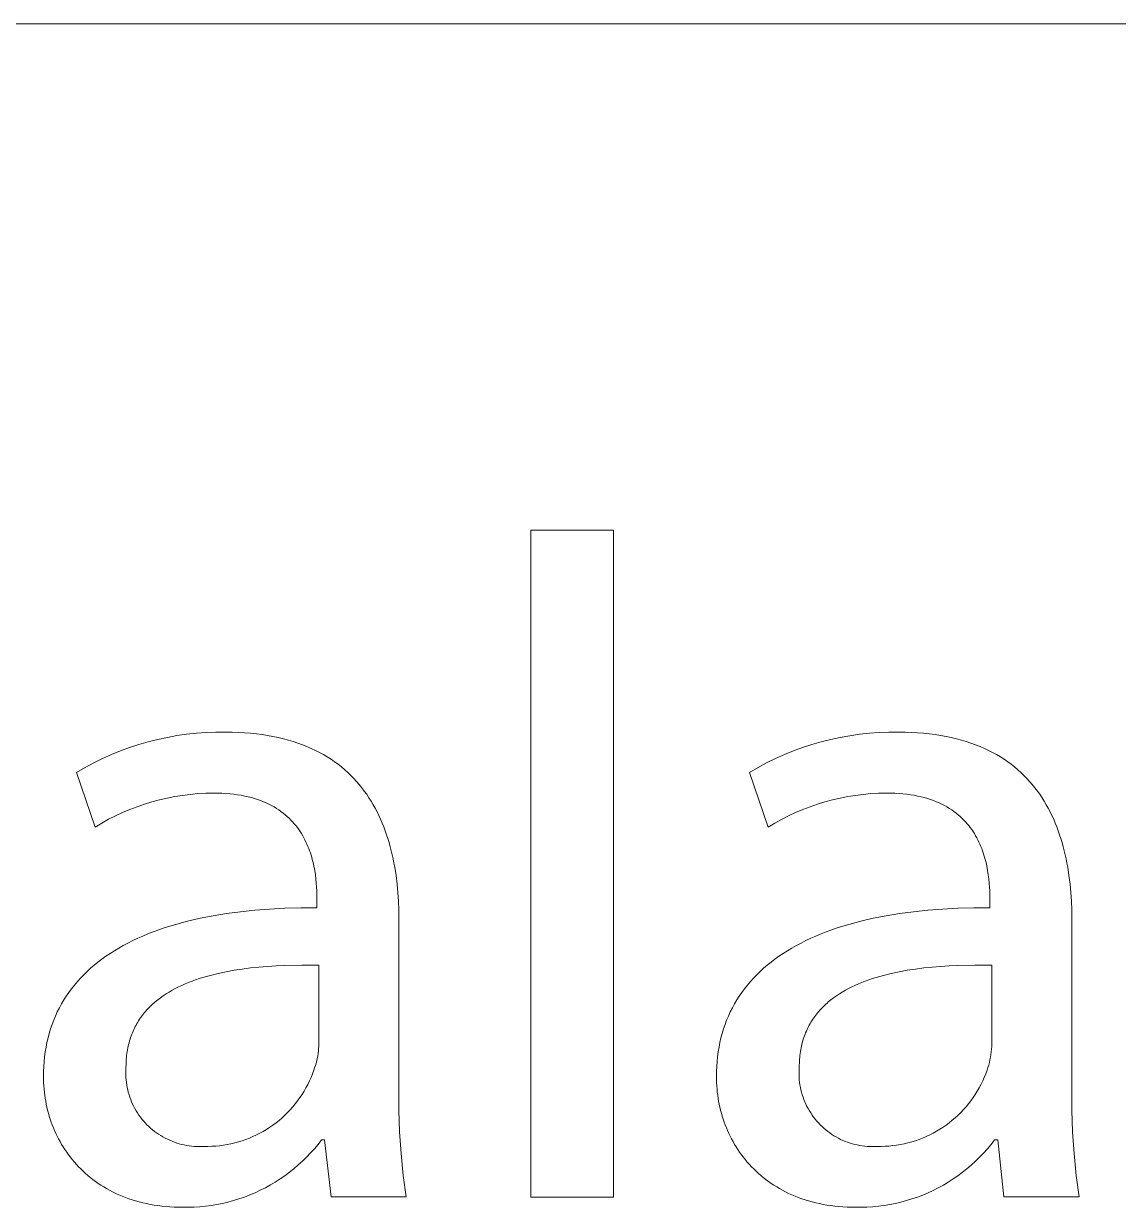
# Model space of a CAD drawing. Header units: millimetres. Extents: x 974 to 5700, y -47 to 3256.
# Drawn here: x 5356.8 to 5412, y 158 to 217.6 of the extents above; entities that cross this region are included whole.
import ezdxf

# ---------------------------------------------------------------- set-up
doc = ezdxf.new("R2010")
doc.units = ezdxf.units.MM
doc.header["$MEASUREMENT"] = 0
doc.layers.add('Domyślny', color=7, linetype='Continuous', true_color=0x000000)

msp = doc.modelspace()

# ---------------------------------------------------------------- linework, layer by layer
at = {"layer": 'Domyślny', "color": 18, "lineweight": 15, "true_color": 0x000000}
for p, q in [((3913.935, 217.605), (5700.163, 217.605)), ((5382.372, 192.094), (5386.543, 192.094)), ((5382.372, 158.49), (5382.372, 192.094)), ((5386.543, 192.094), (5386.543, 158.49)), ((5365.53, 181.858), (5366.021, 181.894)), ((5366.021, 181.894), (5366.513, 181.913)), ((5366.513, 181.913), (5367.005, 181.914)), ((5367.005, 181.914), (5367.329, 181.911)), ((5367.329, 181.911), (5367.645, 181.9)), ((5367.645, 181.9), (5367.954, 181.883)), ((5367.954, 181.883), (5368.255, 181.859)), ((5399.424, 181.857), (5399.915, 181.893)), ((5399.915, 181.893), (5400.407, 181.912)), ((5400.407, 181.912), (5400.899, 181.914)), ((5400.899, 181.914), (5401.223, 181.911)), ((5401.223, 181.911), (5401.54, 181.9)), ((5401.54, 181.9), (5401.849, 181.883)), ((5401.849, 181.883), (5402.151, 181.859)), ((5362.168, 181.135), (5362.636, 181.288)), ((5362.636, 181.288), (5363.109, 181.425)), ((5363.109, 181.425), (5363.587, 181.545)), ((5363.587, 181.545), (5364.068, 181.649)), ((5364.068, 181.649), (5364.553, 181.736)), ((5364.553, 181.736), (5365.04, 181.806)), ((5365.04, 181.806), (5365.53, 181.858)), ((5368.255, 181.859), (5368.549, 181.829)), ((5368.549, 181.829), (5368.835, 181.792)), ((5368.835, 181.792), (5369.114, 181.749)), ((5369.114, 181.749), (5369.386, 181.7)), ((5369.386, 181.7), (5369.651, 181.644)), ((5369.651, 181.644), (5369.91, 181.583)), ((5369.91, 181.583), (5370.161, 181.515)), ((5370.161, 181.515), (5370.405, 181.442)), ((5370.405, 181.442), (5370.643, 181.364)), ((5370.643, 181.364), (5370.874, 181.279)), ((5396.062, 181.134), (5396.53, 181.287)), ((5396.53, 181.287), (5397.003, 181.424)), ((5397.003, 181.424), (5397.481, 181.544)), ((5397.481, 181.544), (5397.962, 181.647)), ((5397.962, 181.647), (5398.447, 181.734)), ((5398.447, 181.734), (5398.934, 181.804)), ((5398.934, 181.804), (5399.424, 181.857)), ((5402.151, 181.859), (5402.445, 181.829)), ((5402.445, 181.829), (5402.732, 181.792)), ((5402.732, 181.792), (5403.012, 181.749)), ((5403.012, 181.749), (5403.285, 181.7)), ((5403.285, 181.7), (5403.55, 181.644)), ((5403.55, 181.644), (5403.808, 181.583)), ((5403.808, 181.583), (5404.06, 181.515)), ((5404.06, 181.515), (5404.305, 181.442)), ((5404.305, 181.442), (5404.542, 181.364)), ((5404.542, 181.364), (5404.774, 181.279)), ((5360.8, 180.579), (5361.25, 180.78)), ((5361.25, 180.78), (5361.706, 180.966)), ((5361.706, 180.966), (5362.168, 181.135)), ((5370.874, 181.279), (5371.098, 181.19)), ((5371.098, 181.19), (5371.316, 181.095)), ((5371.316, 181.095), (5371.527, 180.995)), ((5371.527, 180.995), (5371.733, 180.889)), ((5371.733, 180.889), (5371.932, 180.779)), ((5371.932, 180.779), (5372.124, 180.664)), ((5394.694, 180.578), (5395.144, 180.779)), ((5395.144, 180.779), (5395.6, 180.964)), ((5395.6, 180.964), (5396.062, 181.134)), ((5404.774, 181.279), (5404.998, 181.19)), ((5404.998, 181.19), (5405.216, 181.095)), ((5405.216, 181.095), (5405.428, 180.995)), ((5405.428, 180.995), (5405.633, 180.889)), ((5405.633, 180.889), (5405.832, 180.779)), ((5405.832, 180.779), (5406.025, 180.664)), ((5359.497, 179.884), (5359.924, 180.131)), ((5359.924, 180.131), (5360.358, 180.363)), ((5360.358, 180.363), (5360.8, 180.579)), ((5372.124, 180.664), (5372.311, 180.544)), ((5372.311, 180.544), (5372.492, 180.42)), ((5372.492, 180.42), (5372.666, 180.291)), ((5372.666, 180.291), (5372.835, 180.158)), ((5372.835, 180.158), (5372.998, 180.02)), ((5393.391, 179.884), (5393.817, 180.13)), ((5393.817, 180.13), (5394.252, 180.362)), ((5394.252, 180.362), (5394.694, 180.578)), ((5406.025, 180.664), (5406.212, 180.544)), ((5406.212, 180.544), (5406.392, 180.42)), ((5406.392, 180.42), (5406.567, 180.291)), ((5406.567, 180.291), (5406.736, 180.158)), ((5406.736, 180.158), (5406.899, 180.02)), ((5360.426, 177.129), (5359.497, 179.884)), ((5372.998, 180.02), (5373.156, 179.879)), ((5373.156, 179.879), (5373.308, 179.733)), ((5373.308, 179.733), (5373.454, 179.583)), ((5373.454, 179.583), (5373.595, 179.43)), ((5394.32, 177.129), (5393.391, 179.884)), ((5406.899, 180.02), (5407.056, 179.879)), ((5407.056, 179.879), (5407.208, 179.733)), ((5407.208, 179.733), (5407.354, 179.583)), ((5407.354, 179.583), (5407.495, 179.43)), ((5373.595, 179.43), (5373.731, 179.272)), ((5373.731, 179.272), (5373.861, 179.111)), ((5373.861, 179.111), (5373.986, 178.947)), ((5373.986, 178.947), (5374.106, 178.78)), ((5407.495, 179.43), (5407.63, 179.272)), ((5407.63, 179.272), (5407.761, 179.111)), ((5407.761, 179.111), (5407.885, 178.947)), ((5407.885, 178.947), (5408.005, 178.78)), ((5363.29, 178.399), (5362.915, 178.284)), ((5363.67, 178.501), (5363.29, 178.399)), ((5364.052, 178.59), (5363.67, 178.501)), ((5364.438, 178.666), (5364.052, 178.59)), ((5364.826, 178.728), (5364.438, 178.666)), ((5365.215, 178.778), (5364.826, 178.728)), ((5365.607, 178.814), (5365.215, 178.778)), ((5365.999, 178.836), (5365.607, 178.814)), ((5366.391, 178.845), (5365.999, 178.836)), ((5366.608, 178.842), (5366.391, 178.845)), ((5366.819, 178.835), (5366.608, 178.842)), ((5367.024, 178.823), (5366.819, 178.835)), ((5367.223, 178.806), (5367.024, 178.823)), ((5367.416, 178.785), (5367.223, 178.806)), ((5367.604, 178.759), (5367.416, 178.785)), ((5367.786, 178.729), (5367.604, 178.759)), ((5367.962, 178.694), (5367.786, 178.729)), ((5368.133, 178.656), (5367.962, 178.694)), ((5368.299, 178.614), (5368.133, 178.656)), ((5368.459, 178.567), (5368.299, 178.614)), ((5368.614, 178.517), (5368.459, 178.567)), ((5368.764, 178.464), (5368.614, 178.517)), ((5368.909, 178.406), (5368.764, 178.464)), ((5369.049, 178.346), (5368.909, 178.406)), ((5369.184, 178.282), (5369.049, 178.346)), ((5374.106, 178.78), (5374.221, 178.609)), ((5374.221, 178.609), (5374.331, 178.435)), ((5374.331, 178.435), (5374.436, 178.257)), ((5397.185, 178.397), (5396.809, 178.282)), ((5397.564, 178.499), (5397.185, 178.397)), ((5397.946, 178.588), (5397.564, 178.499)), ((5398.332, 178.664), (5397.946, 178.588)), ((5398.72, 178.727), (5398.332, 178.664)), ((5399.109, 178.777), (5398.72, 178.727)), ((5399.5, 178.813), (5399.109, 178.777)), ((5399.892, 178.836), (5399.5, 178.813)), ((5400.285, 178.845), (5399.892, 178.836)), ((5400.502, 178.842), (5400.285, 178.845)), ((5400.713, 178.835), (5400.502, 178.842)), ((5400.918, 178.823), (5400.713, 178.835)), ((5401.117, 178.806), (5400.918, 178.823)), ((5401.31, 178.785), (5401.117, 178.806)), ((5401.497, 178.759), (5401.31, 178.785)), ((5401.679, 178.729), (5401.497, 178.759)), ((5401.856, 178.694), (5401.679, 178.729)), ((5402.027, 178.656), (5401.856, 178.694)), ((5402.192, 178.614), (5402.027, 178.656)), ((5402.353, 178.567), (5402.192, 178.614)), ((5402.508, 178.517), (5402.353, 178.567)), ((5402.658, 178.464), (5402.508, 178.517)), ((5402.803, 178.406), (5402.658, 178.464)), ((5402.943, 178.346), (5402.803, 178.406)), ((5403.078, 178.282), (5402.943, 178.346)), ((5408.005, 178.78), (5408.12, 178.609)), ((5408.12, 178.609), (5408.23, 178.435)), ((5408.23, 178.435), (5408.334, 178.257)), ((5361.815, 177.862), (5361.458, 177.697)), ((5362.176, 178.015), (5361.815, 177.862)), ((5362.543, 178.156), (5362.176, 178.015)), ((5362.915, 178.284), (5362.543, 178.156)), ((5369.315, 178.215), (5369.184, 178.282)), ((5369.44, 178.144), (5369.315, 178.215)), ((5369.562, 178.071), (5369.44, 178.144)), ((5369.678, 177.995), (5369.562, 178.071)), ((5369.79, 177.916), (5369.678, 177.995)), ((5369.898, 177.835), (5369.79, 177.916)), ((5370.002, 177.751), (5369.898, 177.835)), ((5370.101, 177.665), (5370.002, 177.751)), ((5374.436, 178.257), (5374.536, 178.077)), ((5374.536, 178.077), (5374.631, 177.895)), ((5374.631, 177.895), (5374.722, 177.709)), ((5374.722, 177.709), (5374.809, 177.521)), ((5395.709, 177.861), (5395.352, 177.696)), ((5396.071, 178.014), (5395.709, 177.861)), ((5396.438, 178.154), (5396.071, 178.014)), ((5396.809, 178.282), (5396.438, 178.154)), ((5403.208, 178.215), (5403.078, 178.282)), ((5403.334, 178.144), (5403.208, 178.215)), ((5403.455, 178.071), (5403.334, 178.144)), ((5403.572, 177.995), (5403.455, 178.071)), ((5403.684, 177.916), (5403.572, 177.995)), ((5403.792, 177.835), (5403.684, 177.916)), ((5403.895, 177.751), (5403.792, 177.835)), ((5403.995, 177.665), (5403.895, 177.751)), ((5408.334, 178.257), (5408.434, 178.077)), ((5408.434, 178.077), (5408.53, 177.895)), ((5408.53, 177.895), (5408.62, 177.709)), ((5408.62, 177.709), (5408.707, 177.521)), ((5360.764, 177.33), (5360.426, 177.129)), ((5361.108, 177.52), (5360.764, 177.33)), ((5361.458, 177.697), (5361.108, 177.52)), ((5370.196, 177.576), (5370.101, 177.665)), ((5370.288, 177.485), (5370.196, 177.576)), ((5370.375, 177.392), (5370.288, 177.485)), ((5370.458, 177.297), (5370.375, 177.392)), ((5370.538, 177.201), (5370.458, 177.297)), ((5370.614, 177.102), (5370.538, 177.201)), ((5374.809, 177.521), (5374.891, 177.331)), ((5374.891, 177.331), (5374.968, 177.138)), ((5374.968, 177.138), (5375.041, 176.943)), ((5394.657, 177.33), (5394.32, 177.129)), ((5395.002, 177.519), (5394.657, 177.33)), ((5395.352, 177.696), (5395.002, 177.519)), ((5404.09, 177.576), (5403.995, 177.665)), ((5404.181, 177.485), (5404.09, 177.576)), ((5404.269, 177.392), (5404.181, 177.485)), ((5404.352, 177.297), (5404.269, 177.392)), ((5404.432, 177.201), (5404.352, 177.297)), ((5404.508, 177.102), (5404.432, 177.201)), ((5408.707, 177.521), (5408.788, 177.331)), ((5408.788, 177.331), (5408.865, 177.138)), ((5408.865, 177.138), (5408.938, 176.943)), ((5370.686, 177.003), (5370.614, 177.102)), ((5370.755, 176.901), (5370.686, 177.003)), ((5370.821, 176.798), (5370.755, 176.901)), ((5370.883, 176.694), (5370.821, 176.798)), ((5370.942, 176.589), (5370.883, 176.694)), ((5370.997, 176.482), (5370.942, 176.589)), ((5375.041, 176.943), (5375.11, 176.746)), ((5375.11, 176.746), (5375.175, 176.546)), ((5375.175, 176.546), (5375.236, 176.345)), ((5404.58, 177.003), (5404.508, 177.102)), ((5404.649, 176.901), (5404.58, 177.003)), ((5404.714, 176.798), (5404.649, 176.901)), ((5404.776, 176.694), (5404.714, 176.798)), ((5404.835, 176.589), (5404.776, 176.694)), ((5404.891, 176.482), (5404.835, 176.589)), ((5408.938, 176.943), (5409.007, 176.746)), ((5409.007, 176.746), (5409.072, 176.546)), ((5409.072, 176.546), (5409.132, 176.345)), ((5371.05, 176.375), (5370.997, 176.482)), ((5371.099, 176.267), (5371.05, 176.375)), ((5371.146, 176.158), (5371.099, 176.267)), ((5371.19, 176.049), (5371.146, 176.158)), ((5371.231, 175.939), (5371.19, 176.049)), ((5371.269, 175.829), (5371.231, 175.939)), ((5375.236, 176.345), (5375.292, 176.142)), ((5375.292, 176.142), (5375.345, 175.938)), ((5375.345, 175.938), (5375.394, 175.732)), ((5404.943, 176.375), (5404.891, 176.482)), ((5404.993, 176.267), (5404.943, 176.375)), ((5405.04, 176.158), (5404.993, 176.267)), ((5405.083, 176.049), (5405.04, 176.158)), ((5405.124, 175.939), (5405.083, 176.049)), ((5405.163, 175.829), (5405.124, 175.939)), ((5409.132, 176.345), (5409.189, 176.142)), ((5409.189, 176.142), (5409.241, 175.938)), ((5409.241, 175.938), (5409.29, 175.732)), ((5371.304, 175.718), (5371.269, 175.829)), ((5371.338, 175.608), (5371.304, 175.718)), ((5371.368, 175.497), (5371.338, 175.608)), ((5371.397, 175.387), (5371.368, 175.497)), ((5371.423, 175.276), (5371.397, 175.387)), ((5375.394, 175.732), (5375.44, 175.524)), ((5375.44, 175.524), (5375.481, 175.316)), ((5405.198, 175.718), (5405.163, 175.829)), ((5405.231, 175.608), (5405.198, 175.718)), ((5405.262, 175.497), (5405.231, 175.608)), ((5405.29, 175.387), (5405.262, 175.497)), ((5405.317, 175.276), (5405.29, 175.387)), ((5409.29, 175.732), (5409.335, 175.524)), ((5409.335, 175.524), (5409.376, 175.316)), ((5371.447, 175.166), (5371.423, 175.276)), ((5371.488, 174.948), (5371.447, 175.166)), ((5371.522, 174.731), (5371.488, 174.948)), ((5371.549, 174.519), (5371.522, 174.731)), ((5375.481, 175.316), (5375.519, 175.106)), ((5375.519, 175.106), (5375.585, 174.683)), ((5405.341, 175.166), (5405.317, 175.276)), ((5405.382, 174.948), (5405.341, 175.166)), ((5405.416, 174.731), (5405.382, 174.948)), ((5405.443, 174.519), (5405.416, 174.731)), ((5409.376, 175.316), (5409.414, 175.106)), ((5409.414, 175.106), (5409.479, 174.683)), ((5371.57, 174.311), (5371.549, 174.519)), ((5371.585, 174.108), (5371.57, 174.311)), ((5375.585, 174.683), (5375.637, 174.256)), ((5375.637, 174.256), (5375.676, 173.827)), ((5405.464, 174.311), (5405.443, 174.519)), ((5405.478, 174.108), (5405.464, 174.311)), ((5409.479, 174.683), (5409.531, 174.256)), ((5409.531, 174.256), (5409.571, 173.827)), ((5371.594, 173.911), (5371.585, 174.108)), ((5371.6, 173.722), (5371.594, 173.911)), ((5371.601, 173.541), (5371.6, 173.722)), ((5371.601, 173.068), (5371.601, 173.541)), ((5375.676, 173.827), (5375.704, 173.396)), ((5405.488, 173.911), (5405.478, 174.108)), ((5405.493, 173.722), (5405.488, 173.911)), ((5405.495, 173.541), (5405.493, 173.722)), ((5405.495, 173.068), (5405.495, 173.541)), ((5409.571, 173.827), (5409.598, 173.396)), ((5367.746, 172.867), (5368.47, 172.943)), ((5368.47, 172.943), (5369.218, 173.001)), ((5369.218, 173.001), (5369.989, 173.041)), ((5369.989, 173.041), (5370.783, 173.064)), ((5370.783, 173.064), (5371.601, 173.068)), ((5375.704, 173.396), (5375.72, 172.965)), ((5375.72, 172.965), (5375.725, 172.533)), ((5401.645, 172.867), (5402.368, 172.943)), ((5402.368, 172.943), (5403.115, 173.001)), ((5403.115, 173.001), (5403.885, 173.041)), ((5403.885, 173.041), (5404.679, 173.064)), ((5404.679, 173.064), (5405.495, 173.068)), ((5409.598, 173.396), (5409.614, 172.965)), ((5409.614, 172.965), (5409.619, 172.533)), ((5364.786, 172.31), (5365.09, 172.39)), ((5365.09, 172.39), (5365.718, 172.535)), ((5365.718, 172.535), (5366.369, 172.663)), ((5366.369, 172.663), (5367.046, 172.774)), ((5367.046, 172.774), (5367.746, 172.867)), ((5375.725, 172.533), (5375.725, 163.971)), ((5398.686, 172.31), (5398.991, 172.39)), ((5398.991, 172.39), (5399.618, 172.535)), ((5399.618, 172.535), (5400.269, 172.663)), ((5400.269, 172.663), (5400.945, 172.774)), ((5400.945, 172.774), (5401.645, 172.867)), ((5409.619, 172.533), (5409.619, 163.971)), ((5362.829, 171.639), (5363.089, 171.747)), ((5363.089, 171.747), (5363.356, 171.852)), ((5363.356, 171.852), (5363.63, 171.952)), ((5363.63, 171.952), (5363.909, 172.048)), ((5363.909, 172.048), (5364.195, 172.14)), ((5364.195, 172.14), (5364.487, 172.227)), ((5364.487, 172.227), (5364.786, 172.31)), ((5396.729, 171.639), (5396.99, 171.747)), ((5396.99, 171.747), (5397.257, 171.852)), ((5397.257, 171.852), (5397.53, 171.952)), ((5397.53, 171.952), (5397.81, 172.048)), ((5397.81, 172.048), (5398.096, 172.14)), ((5398.096, 172.14), (5398.388, 172.227)), ((5398.388, 172.227), (5398.686, 172.31)), ((5361.62, 171.034), (5361.849, 171.163)), ((5361.849, 171.163), (5362.084, 171.288)), ((5362.084, 171.288), (5362.326, 171.409)), ((5362.326, 171.409), (5362.574, 171.526)), ((5362.574, 171.526), (5362.829, 171.639)), ((5395.52, 171.034), (5395.749, 171.163)), ((5395.749, 171.163), (5395.985, 171.288)), ((5395.985, 171.288), (5396.226, 171.409)), ((5396.226, 171.409), (5396.475, 171.526)), ((5396.475, 171.526), (5396.729, 171.639)), ((5360.77, 170.476), (5360.973, 170.621)), ((5360.973, 170.621), (5361.182, 170.763)), ((5361.182, 170.763), (5361.398, 170.9)), ((5361.398, 170.9), (5361.62, 171.034)), ((5394.669, 170.476), (5394.872, 170.621)), ((5394.872, 170.621), (5395.082, 170.763)), ((5395.082, 170.763), (5395.298, 170.9)), ((5395.298, 170.9), (5395.52, 171.034)), ((5360.024, 169.853), (5360.201, 170.015)), ((5360.201, 170.015), (5360.384, 170.173)), ((5360.384, 170.173), (5360.574, 170.326)), ((5360.574, 170.326), (5360.77, 170.476)), ((5367.841, 169.978), (5367.428, 169.914)), ((5368.259, 170.032), (5367.841, 169.978)), ((5368.683, 170.077), (5368.259, 170.032)), ((5369.11, 170.113), (5368.683, 170.077)), ((5369.541, 170.14), (5369.11, 170.113)), ((5369.972, 170.16), (5369.541, 170.14)), ((5370.837, 170.179), (5369.972, 170.16)), ((5371.696, 170.172), (5370.837, 170.179)), ((5371.696, 166.206), (5371.696, 170.172)), ((5393.922, 169.853), (5394.099, 170.015)), ((5394.099, 170.015), (5394.282, 170.173)), ((5394.282, 170.173), (5394.472, 170.326)), ((5394.472, 170.326), (5394.669, 170.476)), ((5401.744, 169.978), (5401.332, 169.914)), ((5402.162, 170.032), (5401.744, 169.978)), ((5402.585, 170.077), (5402.162, 170.032)), ((5403.011, 170.113), (5402.585, 170.077)), ((5403.441, 170.14), (5403.011, 170.113)), ((5403.871, 170.16), (5403.441, 170.14)), ((5404.734, 170.179), (5403.871, 170.16)), ((5405.589, 170.172), (5404.734, 170.179)), ((5405.589, 166.206), (5405.589, 170.172)), ((5359.535, 169.345), (5359.691, 169.518)), ((5359.691, 169.518), (5359.854, 169.688)), ((5359.854, 169.688), (5360.024, 169.853)), ((5365.31, 169.367), (5365.134, 169.299)), ((5365.489, 169.432), (5365.31, 169.367)), ((5365.672, 169.493), (5365.489, 169.432)), ((5365.857, 169.552), (5365.672, 169.493)), ((5366.045, 169.607), (5365.857, 169.552)), ((5366.235, 169.66), (5366.045, 169.607)), ((5366.624, 169.756), (5366.235, 169.66)), ((5367.022, 169.84), (5366.624, 169.756)), ((5367.428, 169.914), (5367.022, 169.84)), ((5393.432, 169.345), (5393.589, 169.518)), ((5393.589, 169.518), (5393.752, 169.688)), ((5393.752, 169.688), (5393.922, 169.853)), ((5399.217, 169.367), (5399.042, 169.299)), ((5399.396, 169.432), (5399.217, 169.367)), ((5399.578, 169.493), (5399.396, 169.432)), ((5399.763, 169.552), (5399.578, 169.493)), ((5399.951, 169.607), (5399.763, 169.552)), ((5400.141, 169.66), (5399.951, 169.607)), ((5400.53, 169.756), (5400.141, 169.66)), ((5400.927, 169.84), (5400.53, 169.756)), ((5401.332, 169.914), (5400.927, 169.84)), ((5358.976, 168.611), (5359.105, 168.8)), ((5359.105, 168.8), (5359.242, 168.986)), ((5359.242, 168.986), (5359.385, 169.167)), ((5359.385, 169.167), (5359.535, 169.345)), ((5364.153, 168.818), (5364.003, 168.726)), ((5364.307, 168.907), (5364.153, 168.818)), ((5364.465, 168.993), (5364.307, 168.907)), ((5364.627, 169.074), (5364.465, 168.993)), ((5364.792, 169.153), (5364.627, 169.074)), ((5364.962, 169.227), (5364.792, 169.153)), ((5365.134, 169.299), (5364.962, 169.227)), ((5392.872, 168.611), (5393.002, 168.8)), ((5393.002, 168.8), (5393.139, 168.986)), ((5393.139, 168.986), (5393.282, 169.167)), ((5393.282, 169.167), (5393.432, 169.345)), ((5398.062, 168.818), (5397.912, 168.726)), ((5398.215, 168.907), (5398.062, 168.818)), ((5398.373, 168.993), (5398.215, 168.907)), ((5398.535, 169.074), (5398.373, 168.993)), ((5398.7, 169.153), (5398.535, 169.074)), ((5398.869, 169.227), (5398.7, 169.153)), ((5399.042, 169.299), (5398.869, 169.227)), ((5358.628, 168.02), (5358.737, 168.221)), ((5358.737, 168.221), (5358.853, 168.418)), ((5358.853, 168.418), (5358.976, 168.611)), ((5363.321, 168.205), (5363.259, 168.147)), ((5363.384, 168.262), (5363.321, 168.205)), ((5363.448, 168.317), (5363.384, 168.262)), ((5363.513, 168.372), (5363.448, 168.317)), ((5363.58, 168.425), (5363.513, 168.372)), ((5363.716, 168.529), (5363.58, 168.425)), ((5363.858, 168.629), (5363.716, 168.529)), ((5364.003, 168.726), (5363.858, 168.629)), ((5392.524, 168.02), (5392.633, 168.221)), ((5392.633, 168.221), (5392.749, 168.418)), ((5392.749, 168.418), (5392.872, 168.611)), ((5397.23, 168.205), (5397.168, 168.147)), ((5397.293, 168.262), (5397.23, 168.205)), ((5397.357, 168.317), (5397.293, 168.262)), ((5397.422, 168.372), (5397.357, 168.317)), ((5397.489, 168.425), (5397.422, 168.372)), ((5397.625, 168.529), (5397.489, 168.425)), ((5397.766, 168.629), (5397.625, 168.529)), ((5397.912, 168.726), (5397.766, 168.629)), ((5358.342, 167.395), (5358.43, 167.607)), ((5358.43, 167.607), (5358.526, 167.816)), ((5358.526, 167.816), (5358.628, 168.02)), ((5362.761, 167.582), (5362.712, 167.514)), ((5362.811, 167.65), (5362.761, 167.582)), ((5362.862, 167.715), (5362.811, 167.65)), ((5362.915, 167.78), (5362.862, 167.715)), ((5362.969, 167.844), (5362.915, 167.78)), ((5363.024, 167.907), (5362.969, 167.844)), ((5363.081, 167.969), (5363.024, 167.907)), ((5363.139, 168.029), (5363.081, 167.969)), ((5363.198, 168.089), (5363.139, 168.029)), ((5363.259, 168.147), (5363.198, 168.089)), ((5392.237, 167.395), (5392.326, 167.607)), ((5392.326, 167.607), (5392.421, 167.816)), ((5392.421, 167.816), (5392.524, 168.02)), ((5396.67, 167.582), (5396.621, 167.514)), ((5396.72, 167.65), (5396.67, 167.582)), ((5396.771, 167.715), (5396.72, 167.65)), ((5396.824, 167.78), (5396.771, 167.715)), ((5396.878, 167.844), (5396.824, 167.78)), ((5396.933, 167.907), (5396.878, 167.844)), ((5396.99, 167.969), (5396.933, 167.907)), ((5397.048, 168.029), (5396.99, 167.969)), ((5397.107, 168.089), (5397.048, 168.029)), ((5397.168, 168.147), (5397.107, 168.089)), ((5358.186, 166.959), (5358.261, 167.178)), ((5358.261, 167.178), (5358.342, 167.395)), ((5362.413, 167.006), (5362.376, 166.929)), ((5362.451, 167.082), (5362.413, 167.006)), ((5362.491, 167.157), (5362.451, 167.082)), ((5362.532, 167.231), (5362.491, 167.157)), ((5362.575, 167.303), (5362.532, 167.231)), ((5362.619, 167.375), (5362.575, 167.303)), ((5362.665, 167.445), (5362.619, 167.375)), ((5362.712, 167.514), (5362.665, 167.445)), ((5392.081, 166.959), (5392.155, 167.178)), ((5392.155, 167.178), (5392.237, 167.395)), ((5396.322, 167.006), (5396.285, 166.929)), ((5396.36, 167.082), (5396.322, 167.006)), ((5396.4, 167.157), (5396.36, 167.082)), ((5396.441, 167.231), (5396.4, 167.157)), ((5396.484, 167.303), (5396.441, 167.231)), ((5396.529, 167.375), (5396.484, 167.303)), ((5396.574, 167.445), (5396.529, 167.375)), ((5396.621, 167.514), (5396.574, 167.445)), ((5358.005, 166.276), (5358.058, 166.507)), ((5358.058, 166.507), (5358.119, 166.735)), ((5358.119, 166.735), (5358.186, 166.959)), ((5362.188, 166.441), (5362.162, 166.355)), ((5362.215, 166.525), (5362.188, 166.441)), ((5362.244, 166.608), (5362.215, 166.525)), ((5362.275, 166.69), (5362.244, 166.608)), ((5362.307, 166.771), (5362.275, 166.69)), ((5362.34, 166.85), (5362.307, 166.771)), ((5362.376, 166.929), (5362.34, 166.85)), ((5391.899, 166.276), (5391.952, 166.507)), ((5391.952, 166.507), (5392.013, 166.735)), ((5392.013, 166.735), (5392.081, 166.959)), ((5396.097, 166.441), (5396.072, 166.355)), ((5396.124, 166.525), (5396.097, 166.441)), ((5396.153, 166.608), (5396.124, 166.525)), ((5396.184, 166.69), (5396.153, 166.608)), ((5396.216, 166.771), (5396.184, 166.69)), ((5396.25, 166.85), (5396.216, 166.771)), ((5396.285, 166.929), (5396.25, 166.85)), ((5357.887, 165.56), (5357.919, 165.802)), ((5357.919, 165.802), (5357.958, 166.041)), ((5357.958, 166.041), (5358.005, 166.276)), ((5362.043, 165.816), (5362.03, 165.722)), ((5362.059, 165.909), (5362.043, 165.816)), ((5362.076, 166.001), (5362.059, 165.909)), ((5362.095, 166.091), (5362.076, 166.001)), ((5362.116, 166.18), (5362.095, 166.091)), ((5362.138, 166.268), (5362.116, 166.18)), ((5362.162, 166.355), (5362.138, 166.268)), ((5371.658, 165.716), (5371.673, 165.838)), ((5371.673, 165.838), (5371.685, 165.96)), ((5371.685, 165.96), (5371.692, 166.083)), ((5371.692, 166.083), (5371.696, 166.206)), ((5391.78, 165.56), (5391.813, 165.802)), ((5391.813, 165.802), (5391.852, 166.041)), ((5391.852, 166.041), (5391.899, 166.276)), ((5395.953, 165.816), (5395.939, 165.722)), ((5395.968, 165.909), (5395.953, 165.816)), ((5395.986, 166.001), (5395.968, 165.909)), ((5396.005, 166.091), (5395.986, 166.001)), ((5396.025, 166.18), (5396.005, 166.091)), ((5396.047, 166.268), (5396.025, 166.18)), ((5396.072, 166.355), (5396.047, 166.268)), ((5405.545, 165.669), (5405.563, 165.802)), ((5405.563, 165.802), (5405.576, 165.937)), ((5405.576, 165.937), (5405.585, 166.071)), ((5405.585, 166.071), (5405.589, 166.206)), ((5357.843, 165.064), (5357.861, 165.314)), ((5357.861, 165.314), (5357.887, 165.56)), ((5361.988, 165.231), (5361.985, 165.129)), ((5361.993, 165.332), (5361.988, 165.231)), ((5361.999, 165.431), (5361.993, 165.332)), ((5362.008, 165.529), (5361.999, 165.431)), ((5362.018, 165.626), (5362.008, 165.529)), ((5362.03, 165.722), (5362.018, 165.626)), ((5371.524, 165.116), (5371.558, 165.234)), ((5371.558, 165.234), (5371.589, 165.354)), ((5371.589, 165.354), (5371.616, 165.474)), ((5371.616, 165.474), (5371.639, 165.594)), ((5371.639, 165.594), (5371.658, 165.716)), ((5391.737, 165.064), (5391.755, 165.314)), ((5391.755, 165.314), (5391.78, 165.56)), ((5395.898, 165.231), (5395.895, 165.129)), ((5395.902, 165.332), (5395.898, 165.231)), ((5395.909, 165.431), (5395.902, 165.332)), ((5395.917, 165.529), (5395.909, 165.431)), ((5395.927, 165.626), (5395.917, 165.529)), ((5395.939, 165.722), (5395.927, 165.626)), ((5405.434, 165.141), (5405.468, 165.272)), ((5405.468, 165.272), (5405.498, 165.403)), ((5405.498, 165.403), (5405.524, 165.536)), ((5405.524, 165.536), (5405.545, 165.669)), ((5357.829, 164.553), (5357.833, 164.81)), ((5357.833, 164.81), (5357.843, 165.064)), ((5361.977, 164.899), (5361.973, 164.772)), ((5361.973, 164.772), (5361.974, 164.645)), ((5361.974, 164.645), (5361.98, 164.518)), ((5361.984, 165.025), (5361.977, 164.899)), ((5361.985, 165.129), (5361.984, 165.025)), ((5371.305, 164.521), (5371.377, 164.701)), ((5371.377, 164.701), (5371.444, 164.884)), ((5371.444, 164.884), (5371.486, 164.999)), ((5371.486, 164.999), (5371.524, 165.116)), ((5391.723, 164.553), (5391.726, 164.81)), ((5391.726, 164.81), (5391.737, 165.064)), ((5395.886, 164.899), (5395.882, 164.772)), ((5395.882, 164.772), (5395.883, 164.645)), ((5395.883, 164.645), (5395.888, 164.518)), ((5395.894, 165.025), (5395.886, 164.899)), ((5395.895, 165.129), (5395.894, 165.025)), ((5405.214, 164.521), (5405.287, 164.701)), ((5405.287, 164.701), (5405.353, 164.884)), ((5405.353, 164.884), (5405.396, 165.012)), ((5405.396, 165.012), (5405.434, 165.141)), ((5357.831, 164.398), (5357.829, 164.553)), ((5357.836, 164.242), (5357.831, 164.398)), ((5357.845, 164.087), (5357.836, 164.242)), ((5357.857, 163.932), (5357.845, 164.087)), ((5361.98, 164.518), (5361.989, 164.391)), ((5361.989, 164.391), (5362.003, 164.265)), ((5362.003, 164.265), (5362.022, 164.14)), ((5362.022, 164.14), (5362.044, 164.015)), ((5362.044, 164.015), (5362.071, 163.891)), ((5370.954, 163.827), (5371.05, 163.996)), ((5371.05, 163.996), (5371.141, 164.168)), ((5371.141, 164.168), (5371.226, 164.343)), ((5371.226, 164.343), (5371.305, 164.521)), ((5391.725, 164.398), (5391.723, 164.553)), ((5391.73, 164.242), (5391.725, 164.398)), ((5391.738, 164.087), (5391.73, 164.242)), ((5391.751, 163.932), (5391.738, 164.087)), ((5395.888, 164.518), (5395.897, 164.391)), ((5395.897, 164.391), (5395.911, 164.265)), ((5395.911, 164.265), (5395.929, 164.139)), ((5395.929, 164.139), (5395.952, 164.014)), ((5395.952, 164.014), (5395.978, 163.89)), ((5404.862, 163.828), (5404.958, 163.997)), ((5404.958, 163.997), (5405.049, 164.169)), ((5405.049, 164.169), (5405.134, 164.343)), ((5405.134, 164.343), (5405.214, 164.521)), ((5357.873, 163.778), (5357.857, 163.932)), ((5357.892, 163.624), (5357.873, 163.778)), ((5357.914, 163.47), (5357.892, 163.624)), ((5357.94, 163.317), (5357.914, 163.47)), ((5362.071, 163.891), (5362.102, 163.768)), ((5362.102, 163.768), (5362.138, 163.646)), ((5362.138, 163.646), (5362.177, 163.525)), ((5362.177, 163.525), (5362.221, 163.406)), ((5362.221, 163.406), (5362.268, 163.288)), ((5370.63, 163.341), (5370.744, 163.499)), ((5370.744, 163.499), (5370.851, 163.661)), ((5370.851, 163.661), (5370.954, 163.827)), ((5375.725, 163.971), (5375.727, 162.872)), ((5391.766, 163.778), (5391.751, 163.932)), ((5391.785, 163.624), (5391.766, 163.778)), ((5391.808, 163.47), (5391.785, 163.624)), ((5391.834, 163.317), (5391.808, 163.47)), ((5395.978, 163.89), (5396.009, 163.766)), ((5396.009, 163.766), (5396.045, 163.644)), ((5396.045, 163.644), (5396.084, 163.524)), ((5396.084, 163.524), (5396.127, 163.404)), ((5396.127, 163.404), (5396.175, 163.286)), ((5404.538, 163.343), (5404.651, 163.501)), ((5404.651, 163.501), (5404.759, 163.663)), ((5404.759, 163.663), (5404.862, 163.828)), ((5409.619, 163.971), (5409.619, 162.872)), ((5357.97, 163.165), (5357.94, 163.317)), ((5358.003, 163.013), (5357.97, 163.165)), ((5358.039, 162.863), (5358.003, 163.013)), ((5358.079, 162.713), (5358.039, 162.863)), ((5362.268, 163.288), (5362.32, 163.172)), ((5362.32, 163.172), (5362.376, 163.058)), ((5362.376, 163.058), (5362.435, 162.946)), ((5362.435, 162.946), (5362.498, 162.836)), ((5362.498, 162.836), (5362.566, 162.728)), ((5370.125, 162.75), (5370.259, 162.892)), ((5370.259, 162.892), (5370.388, 163.037)), ((5370.388, 163.037), (5370.512, 163.187)), ((5370.512, 163.187), (5370.63, 163.341)), ((5375.727, 162.872), (5375.764, 161.774)), ((5391.863, 163.165), (5391.834, 163.317)), ((5391.896, 163.013), (5391.863, 163.165)), ((5391.933, 162.863), (5391.896, 163.013)), ((5391.973, 162.713), (5391.933, 162.863)), ((5396.175, 163.286), (5396.227, 163.17)), ((5396.227, 163.17), (5396.282, 163.056)), ((5396.282, 163.056), (5396.342, 162.944)), ((5396.342, 162.944), (5396.405, 162.834)), ((5396.405, 162.834), (5396.472, 162.726)), ((5404.032, 162.753), (5404.166, 162.894)), ((5404.166, 162.894), (5404.295, 163.039)), ((5404.295, 163.039), (5404.419, 163.189)), ((5404.419, 163.189), (5404.538, 163.343)), ((5409.619, 162.872), (5409.657, 161.773)), ((5358.122, 162.564), (5358.079, 162.713)), ((5358.169, 162.416), (5358.122, 162.564)), ((5358.219, 162.27), (5358.169, 162.416)), ((5358.273, 162.124), (5358.219, 162.27)), ((5362.566, 162.728), (5362.636, 162.623)), ((5362.636, 162.623), (5362.711, 162.52)), ((5362.711, 162.52), (5362.788, 162.419)), ((5362.788, 162.419), (5362.869, 162.322)), ((5362.869, 162.322), (5362.954, 162.227)), ((5362.954, 162.227), (5363.042, 162.135)), ((5369.388, 162.117), (5369.544, 162.234)), ((5369.544, 162.234), (5369.696, 162.355)), ((5369.696, 162.355), (5369.843, 162.482)), ((5369.843, 162.482), (5369.987, 162.614)), ((5369.987, 162.614), (5370.125, 162.75)), ((5392.016, 162.564), (5391.973, 162.713)), ((5392.063, 162.416), (5392.016, 162.564)), ((5392.113, 162.27), (5392.063, 162.416)), ((5392.166, 162.124), (5392.113, 162.27)), ((5396.472, 162.726), (5396.543, 162.62)), ((5396.543, 162.62), (5396.617, 162.517)), ((5396.617, 162.517), (5396.695, 162.417)), ((5396.695, 162.417), (5396.776, 162.319)), ((5396.776, 162.319), (5396.86, 162.224)), ((5396.86, 162.224), (5396.948, 162.132)), ((5403.296, 162.12), (5403.451, 162.237)), ((5403.451, 162.237), (5403.603, 162.358)), ((5403.603, 162.358), (5403.751, 162.485)), ((5403.751, 162.485), (5403.894, 162.616)), ((5403.894, 162.616), (5404.032, 162.753)), ((5358.33, 161.98), (5358.273, 162.124)), ((5358.39, 161.837), (5358.33, 161.98)), ((5358.454, 161.696), (5358.39, 161.837)), ((5358.522, 161.556), (5358.454, 161.696)), ((5363.042, 162.135), (5363.132, 162.046)), ((5363.132, 162.046), (5363.226, 161.961)), ((5363.226, 161.961), (5363.323, 161.878)), ((5363.323, 161.878), (5363.422, 161.799)), ((5363.422, 161.799), (5363.524, 161.724)), ((5363.524, 161.724), (5363.629, 161.652)), ((5363.629, 161.652), (5363.736, 161.584)), ((5368.378, 161.536), (5368.555, 161.618)), ((5368.555, 161.618), (5368.728, 161.707)), ((5368.728, 161.707), (5368.898, 161.801)), ((5368.898, 161.801), (5369.065, 161.901)), ((5369.065, 161.901), (5369.229, 162.006)), ((5369.229, 162.006), (5369.388, 162.117)), ((5375.764, 161.774), (5375.836, 160.677)), ((5392.224, 161.98), (5392.166, 162.124)), ((5392.284, 161.837), (5392.224, 161.98)), ((5392.348, 161.696), (5392.284, 161.837)), ((5392.415, 161.556), (5392.348, 161.696)), ((5396.948, 162.132), (5397.039, 162.043)), ((5397.039, 162.043), (5397.133, 161.958)), ((5397.133, 161.958), (5397.23, 161.875)), ((5397.23, 161.875), (5397.329, 161.796)), ((5397.329, 161.796), (5397.431, 161.721)), ((5397.431, 161.721), (5397.536, 161.649)), ((5397.536, 161.649), (5397.643, 161.581)), ((5402.286, 161.539), (5402.463, 161.621)), ((5402.463, 161.621), (5402.636, 161.71)), ((5402.636, 161.71), (5402.806, 161.804)), ((5402.806, 161.804), (5402.973, 161.904)), ((5402.973, 161.904), (5403.136, 162.009)), ((5403.136, 162.009), (5403.296, 162.12)), ((5409.657, 161.773), (5409.733, 160.676)), ((5358.592, 161.417), (5358.522, 161.556)), ((5358.666, 161.281), (5358.592, 161.417)), ((5358.744, 161.145), (5358.666, 161.281)), ((5358.825, 161.012), (5358.744, 161.145)), ((5358.91, 160.881), (5358.825, 161.012)), ((5363.736, 161.584), (5363.845, 161.519)), ((5363.845, 161.519), (5363.957, 161.458)), ((5363.957, 161.458), (5364.07, 161.401)), ((5364.07, 161.401), (5364.185, 161.348)), ((5364.185, 161.348), (5364.302, 161.299)), ((5364.302, 161.299), (5364.421, 161.254)), ((5364.421, 161.254), (5364.541, 161.213)), ((5364.541, 161.213), (5364.663, 161.176)), ((5364.663, 161.176), (5364.786, 161.144)), ((5364.786, 161.144), (5364.909, 161.115)), ((5364.909, 161.115), (5365.034, 161.091)), ((5365.034, 161.091), (5365.159, 161.071)), ((5365.159, 161.071), (5365.285, 161.056)), ((5365.285, 161.056), (5365.412, 161.045)), ((5365.412, 161.045), (5365.539, 161.038)), ((5365.539, 161.038), (5365.666, 161.035)), ((5365.666, 161.035), (5365.792, 161.037)), ((5365.792, 161.037), (5365.919, 161.043)), ((5365.919, 161.043), (5366.114, 161.042)), ((5366.114, 161.042), (5366.308, 161.047)), ((5366.308, 161.047), (5366.502, 161.059)), ((5366.502, 161.059), (5366.696, 161.078)), ((5366.696, 161.078), (5366.889, 161.103)), ((5366.889, 161.103), (5367.081, 161.134)), ((5367.081, 161.134), (5367.272, 161.173)), ((5367.272, 161.173), (5367.461, 161.217)), ((5367.461, 161.217), (5367.648, 161.269)), ((5367.648, 161.269), (5367.834, 161.326)), ((5367.834, 161.326), (5368.018, 161.39)), ((5368.018, 161.39), (5368.199, 161.46)), ((5368.199, 161.46), (5368.378, 161.536)), ((5371.66, 161.146), (5371.475, 160.925)), ((5371.837, 161.374), (5371.66, 161.146)), ((5371.979, 161.374), (5371.837, 161.374)), ((5372.31, 158.494), (5371.979, 161.374)), ((5392.486, 161.417), (5392.415, 161.556)), ((5392.56, 161.281), (5392.486, 161.417)), ((5392.638, 161.145), (5392.56, 161.281)), ((5392.719, 161.012), (5392.638, 161.145)), ((5392.803, 160.881), (5392.719, 161.012)), ((5397.643, 161.581), (5397.753, 161.516)), ((5397.753, 161.516), (5397.864, 161.455)), ((5397.864, 161.455), (5397.978, 161.398)), ((5397.978, 161.398), (5398.093, 161.345)), ((5398.093, 161.345), (5398.21, 161.296)), ((5398.21, 161.296), (5398.329, 161.251)), ((5398.329, 161.251), (5398.45, 161.211)), ((5398.45, 161.211), (5398.571, 161.174)), ((5398.571, 161.174), (5398.694, 161.141)), ((5398.694, 161.141), (5398.818, 161.113)), ((5398.818, 161.113), (5398.943, 161.089)), ((5398.943, 161.089), (5399.068, 161.07)), ((5399.068, 161.07), (5399.194, 161.054)), ((5399.194, 161.054), (5399.321, 161.043)), ((5399.321, 161.043), (5399.448, 161.037)), ((5399.448, 161.037), (5399.575, 161.035)), ((5399.575, 161.035), (5399.702, 161.037)), ((5399.702, 161.037), (5399.829, 161.043)), ((5399.829, 161.043), (5400.023, 161.042)), ((5400.023, 161.042), (5400.217, 161.048)), ((5400.217, 161.048), (5400.412, 161.06)), ((5400.412, 161.06), (5400.605, 161.079)), ((5400.605, 161.079), (5400.798, 161.104)), ((5400.798, 161.104), (5400.99, 161.136)), ((5400.99, 161.136), (5401.18, 161.175)), ((5401.18, 161.175), (5401.369, 161.22)), ((5401.369, 161.22), (5401.557, 161.271)), ((5401.557, 161.271), (5401.743, 161.329)), ((5401.743, 161.329), (5401.926, 161.393)), ((5401.926, 161.393), (5402.108, 161.463)), ((5402.108, 161.463), (5402.286, 161.539)), ((5405.554, 161.146), (5405.369, 160.924)), ((5405.731, 161.374), (5405.554, 161.146)), ((5405.888, 161.374), (5405.731, 161.374)), ((5406.203, 158.494), (5405.888, 161.374)), ((5358.997, 160.751), (5358.91, 160.881)), ((5359.089, 160.624), (5358.997, 160.751)), ((5359.183, 160.498), (5359.089, 160.624)), ((5359.281, 160.375), (5359.183, 160.498)), ((5371.082, 160.501), (5370.876, 160.3)), ((5371.282, 160.71), (5371.082, 160.501)), ((5371.475, 160.925), (5371.282, 160.71)), ((5375.836, 160.677), (5375.944, 159.583)), ((5392.891, 160.751), (5392.803, 160.881)), ((5392.982, 160.624), (5392.891, 160.751)), ((5393.077, 160.498), (5392.982, 160.624)), ((5393.175, 160.375), (5393.077, 160.498)), ((5404.977, 160.5), (5404.77, 160.298)), ((5405.176, 160.709), (5404.977, 160.5)), ((5405.369, 160.924), (5405.176, 160.709)), ((5409.733, 160.676), (5409.846, 159.583)), ((5359.383, 160.254), (5359.281, 160.375)), ((5359.488, 160.135), (5359.383, 160.254)), ((5359.596, 160.018), (5359.488, 160.135)), ((5359.707, 159.904), (5359.596, 160.018)), ((5359.822, 159.793), (5359.707, 159.904)), ((5370.442, 159.918), (5370.216, 159.739)), ((5370.662, 160.105), (5370.442, 159.918)), ((5370.876, 160.3), (5370.662, 160.105)), ((5393.276, 160.254), (5393.175, 160.375)), ((5393.381, 160.135), (5393.276, 160.254)), ((5393.49, 160.018), (5393.381, 160.135)), ((5393.601, 159.904), (5393.49, 160.018)), ((5393.716, 159.793), (5393.601, 159.904)), ((5404.337, 159.916), (5404.111, 159.737)), ((5404.557, 160.104), (5404.337, 159.916)), ((5404.77, 160.298), (5404.557, 160.104)), ((5359.941, 159.684), (5359.822, 159.793)), ((5360.063, 159.577), (5359.941, 159.684)), ((5360.188, 159.474), (5360.063, 159.577)), ((5360.316, 159.373), (5360.188, 159.474)), ((5360.448, 159.275), (5360.316, 159.373)), ((5360.584, 159.18), (5360.448, 159.275)), ((5369.504, 159.247), (5369.256, 159.099)), ((5369.747, 159.403), (5369.504, 159.247)), ((5369.984, 159.567), (5369.747, 159.403)), ((5370.216, 159.739), (5369.984, 159.567)), ((5375.944, 159.583), (5376.087, 158.494)), ((5393.835, 159.684), (5393.716, 159.793)), ((5393.956, 159.577), (5393.835, 159.684)), ((5394.082, 159.474), (5393.956, 159.577)), ((5394.21, 159.373), (5394.082, 159.474)), ((5394.342, 159.275), (5394.21, 159.373)), ((5394.477, 159.18), (5394.342, 159.275)), ((5403.399, 159.245), (5403.151, 159.097)), ((5403.642, 159.4), (5403.399, 159.245)), ((5403.879, 159.565), (5403.642, 159.4)), ((5404.111, 159.737), (5403.879, 159.565)), ((5409.846, 159.583), (5409.997, 158.494)), ((5360.722, 159.088), (5360.584, 159.18)), ((5360.864, 158.999), (5360.722, 159.088)), ((5361.01, 158.914), (5360.864, 158.999)), ((5361.158, 158.831), (5361.01, 158.914)), ((5361.31, 158.752), (5361.158, 158.831)), ((5361.466, 158.676), (5361.31, 158.752)), ((5361.624, 158.604), (5361.466, 158.676)), ((5368.483, 158.708), (5368.217, 158.595)), ((5368.745, 158.83), (5368.483, 158.708)), ((5369.003, 158.96), (5368.745, 158.83)), ((5369.256, 159.099), (5369.003, 158.96)), ((5394.616, 159.088), (5394.477, 159.18)), ((5394.758, 158.999), (5394.616, 159.088)), ((5394.903, 158.914), (5394.758, 158.999)), ((5395.052, 158.831), (5394.903, 158.914)), ((5395.204, 158.752), (5395.052, 158.831)), ((5395.359, 158.676), (5395.204, 158.752)), ((5395.518, 158.604), (5395.359, 158.676)), ((5402.378, 158.706), (5402.112, 158.593)), ((5402.64, 158.827), (5402.378, 158.706)), ((5402.898, 158.958), (5402.64, 158.827)), ((5403.151, 159.097), (5402.898, 158.958)), ((5361.787, 158.535), (5361.624, 158.604)), ((5361.952, 158.47), (5361.787, 158.535)), ((5362.121, 158.408), (5361.952, 158.47)), ((5362.293, 158.351), (5362.121, 158.408)), ((5362.468, 158.297), (5362.293, 158.351)), ((5362.647, 158.247), (5362.468, 158.297)), ((5362.829, 158.201), (5362.647, 158.247)), ((5363.015, 158.159), (5362.829, 158.201)), ((5363.204, 158.121), (5363.015, 158.159)), ((5363.396, 158.087), (5363.204, 158.121)), ((5363.591, 158.057), (5363.396, 158.087)), ((5363.79, 158.032), (5363.591, 158.057)), ((5363.992, 158.012), (5363.79, 158.032)), ((5365.986, 158.028), (5365.699, 158)), ((5366.272, 158.065), (5365.986, 158.028)), ((5366.557, 158.113), (5366.272, 158.065)), ((5366.84, 158.17), (5366.557, 158.113)), ((5367.121, 158.236), (5366.84, 158.17)), ((5367.399, 158.312), (5367.121, 158.236)), ((5367.675, 158.397), (5367.399, 158.312)), ((5367.948, 158.492), (5367.675, 158.397)), ((5368.217, 158.595), (5367.948, 158.492)), ((5376.087, 158.494), (5372.31, 158.494)), ((5386.543, 158.49), (5382.372, 158.49)), ((5395.68, 158.535), (5395.518, 158.604)), ((5395.846, 158.47), (5395.68, 158.535)), ((5396.015, 158.408), (5395.846, 158.47)), ((5396.187, 158.351), (5396.015, 158.408)), ((5396.362, 158.297), (5396.187, 158.351)), ((5396.541, 158.247), (5396.362, 158.297)), ((5396.723, 158.201), (5396.541, 158.247)), ((5396.909, 158.159), (5396.723, 158.201)), ((5397.097, 158.121), (5396.909, 158.159)), ((5397.29, 158.087), (5397.097, 158.121)), ((5397.485, 158.057), (5397.29, 158.087)), ((5397.684, 158.032), (5397.485, 158.057)), ((5397.886, 158.012), (5397.684, 158.032)), ((5400.166, 158.064), (5399.88, 158.026)), ((5400.451, 158.111), (5400.166, 158.064)), ((5400.734, 158.168), (5400.451, 158.111)), ((5401.015, 158.234), (5400.734, 158.168)), ((5401.294, 158.31), (5401.015, 158.234)), ((5401.57, 158.395), (5401.294, 158.31)), ((5401.843, 158.489), (5401.57, 158.395)), ((5402.112, 158.593), (5401.843, 158.489)), ((5409.997, 158.494), (5406.203, 158.494)), ((5364.197, 157.995), (5363.992, 158.012)), ((5364.406, 157.984), (5364.197, 157.995)), ((5364.618, 157.976), (5364.406, 157.984)), ((5364.833, 157.974), (5364.618, 157.976)), ((5365.122, 157.973), (5364.833, 157.974)), ((5365.41, 157.981), (5365.122, 157.973)), ((5365.699, 158), (5365.41, 157.981)), ((5398.091, 157.995), (5397.886, 158.012)), ((5398.3, 157.984), (5398.091, 157.995)), ((5398.512, 157.976), (5398.3, 157.984)), ((5398.727, 157.974), (5398.512, 157.976)), ((5399.016, 157.973), (5398.727, 157.974)), ((5399.304, 157.981), (5399.016, 157.973)), ((5399.593, 157.999), (5399.304, 157.981)), ((5399.88, 158.026), (5399.593, 157.999))]:
    msp.add_line(p, q, dxfattribs=at)

doc.saveas('drawing.dxf')
